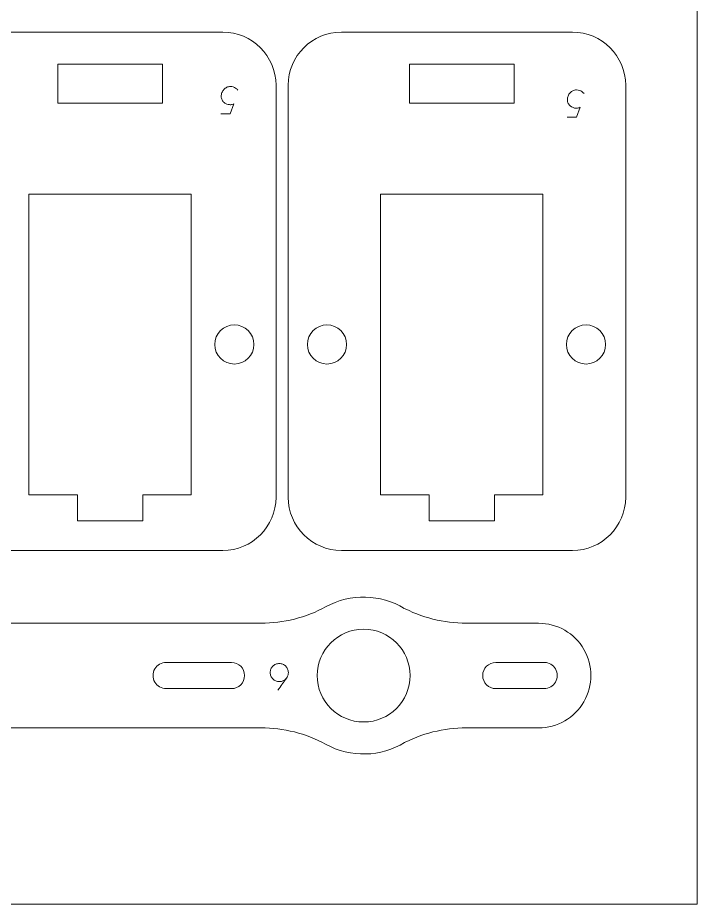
# Model space of a CAD drawing. Header units: millimetres. Extents: x 1 to 3601, y 1 to 1248.
# Drawn here: x 1232.5 to 1284.4, y 915.6 to 983.4 of the extents above; entities that cross this region are included whole.
import ezdxf

# ---------------------------------------------------------------- set-up
doc = ezdxf.new("R2010")
doc.units = ezdxf.units.MM
doc.layers.get('0').update_dxf_attribs({"lineweight": 5})
doc.layers.add('MARCATGE', color=1, linetype='Continuous', lineweight=5)
doc.layers.add('TALL 1', color=4, linetype='Continuous', lineweight=5)

msp = doc.modelspace()

# ---------------------------------------------------------------- linework, layer by layer
at = {"lineweight": 9}
msp.add_lwpolyline([(1284.418, 915.61), (1284.418, 1215.61), (1084.418, 1215.61), (1084.418, 915.61), (1284.418, 915.61)], close=True, dxfattribs=at)
for points, knots in [([(1226.419, 946.73), (1226.419, 946.73), (1226.419, 978.235), (1226.419, 978.235), (1226.419, 978.235), (1226.419, 980.472), (1228.25, 982.302), (1230.487, 982.302), (1230.487, 982.302), (1230.487, 982.302), (1248.15, 982.302), (1248.15, 982.302), (1248.15, 982.302), (1250.387, 982.302), (1252.218, 980.472), (1252.218, 978.235), (1252.218, 978.235), (1252.218, 978.235), (1252.218, 946.73), (1252.218, 946.73), (1252.218, 946.73), (1252.218, 944.493), (1250.387, 942.662), (1248.15, 942.662), (1248.15, 942.662), (1248.15, 942.662), (1230.487, 942.662), (1230.487, 942.662), (1230.487, 942.662), (1228.25, 942.662), (1226.419, 944.493), (1226.419, 946.73)], [0, 0, 0, 0, 0.111111, 0.111111, 0.111111, 0.111111, 0.222222, 0.222222, 0.222222, 0.222222, 0.333333, 0.333333, 0.333333, 0.333333, 0.444444, 0.444444, 0.444444, 0.444444, 0.555556, 0.555556, 0.555556, 0.555556, 0.666667, 0.666667, 0.666667, 0.666667, 0.777778, 0.777778, 0.777778, 0.777778, 1, 1, 1, 1]), ([(1253.148, 946.73), (1253.148, 946.73), (1253.148, 978.235), (1253.148, 978.235), (1253.148, 978.235), (1253.148, 980.472), (1254.978, 982.302), (1257.215, 982.302), (1257.215, 982.302), (1257.215, 982.302), (1274.879, 982.302), (1274.879, 982.302), (1274.879, 982.302), (1277.116, 982.302), (1278.946, 980.472), (1278.946, 978.235), (1278.946, 978.235), (1278.946, 978.235), (1278.946, 946.73), (1278.946, 946.73), (1278.946, 946.73), (1278.946, 944.493), (1277.116, 942.662), (1274.879, 942.662), (1274.879, 942.662), (1274.879, 942.662), (1257.215, 942.662), (1257.215, 942.662), (1257.215, 942.662), (1254.978, 942.662), (1253.148, 944.493), (1253.148, 946.73)], [0, 0, 0, 0, 0.111111, 0.111111, 0.111111, 0.111111, 0.222222, 0.222222, 0.222222, 0.222222, 0.333333, 0.333333, 0.333333, 0.333333, 0.444444, 0.444444, 0.444444, 0.444444, 0.555556, 0.555556, 0.555556, 0.555556, 0.666667, 0.666667, 0.666667, 0.666667, 0.777778, 0.777778, 0.777778, 0.777778, 1, 1, 1, 1]), ([(1261.822, 927.851), (1261.822, 927.851), (1262.045, 927.98), (1262.045, 927.98), (1262.045, 927.98), (1260.245, 926.881), (1257.942, 926.783), (1256.012, 927.851), (1256.012, 927.851), (1254.53, 928.671), (1252.764, 929.101), (1251.071, 929.101), (1251.071, 929.101), (1251.071, 929.101), (1223.718, 929.101), (1223.718, 929.101), (1223.718, 929.101), (1222.289, 929.101), (1220.968, 929.863), (1220.253, 931.101), (1220.253, 931.101), (1219.539, 932.338), (1219.539, 933.863), (1220.253, 935.101), (1220.253, 935.101), (1220.968, 936.338), (1222.289, 937.101), (1223.718, 937.101), (1223.718, 937.101), (1223.718, 937.101), (1251.071, 937.101), (1251.071, 937.101), (1251.071, 937.101), (1252.764, 937.101), (1254.53, 937.531), (1256.012, 938.351), (1256.012, 938.351), (1257.933, 939.414), (1260.224, 939.322), (1262.02, 938.237), (1262.02, 938.237), (1262.02, 938.237), (1261.822, 938.351), (1261.822, 938.351), (1261.822, 938.351), (1263.303, 937.531), (1265.069, 937.101), (1266.763, 937.101), (1266.763, 937.101), (1266.763, 937.101), (1272.29, 937.101), (1272.29, 937.101), (1272.29, 937.101), (1273.719, 937.101), (1275.04, 936.338), (1275.754, 935.101), (1275.754, 935.101), (1276.469, 933.863), (1276.469, 932.338), (1275.754, 931.101), (1275.754, 931.101), (1275.04, 929.863), (1273.719, 929.101), (1272.29, 929.101), (1272.29, 929.101), (1272.29, 929.101), (1266.763, 929.101), (1266.763, 929.101), (1266.763, 929.101), (1265.069, 929.101), (1263.303, 928.671), (1261.822, 927.851)], [0, 0, 0, 0, 0.052632, 0.052632, 0.052632, 0.052632, 0.105263, 0.105263, 0.105263, 0.105263, 0.157895, 0.157895, 0.157895, 0.157895, 0.210526, 0.210526, 0.210526, 0.210526, 0.263158, 0.263158, 0.263158, 0.263158, 0.315789, 0.315789, 0.315789, 0.315789, 0.368421, 0.368421, 0.368421, 0.368421, 0.421053, 0.421053, 0.421053, 0.421053, 0.473684, 0.473684, 0.473684, 0.473684, 0.526316, 0.526316, 0.526316, 0.526316, 0.578947, 0.578947, 0.578947, 0.578947, 0.631579, 0.631579, 0.631579, 0.631579, 0.684211, 0.684211, 0.684211, 0.684211, 0.736842, 0.736842, 0.736842, 0.736842, 0.789474, 0.789474, 0.789474, 0.789474, 0.842105, 0.842105, 0.842105, 0.842105, 0.894737, 0.894737, 0.894737, 0.894737, 1, 1, 1, 1])]:
    msp.add_open_spline(points, degree=3, knots=knots, dxfattribs=at)
at = {"layer": 'MARCATGE', "lineweight": 9}
for points, knots in [([(1249.307, 977.869), (1249.296, 977.883), (1249.275, 977.904), (1249.245, 977.933), (1249.245, 977.933), (1249.215, 977.962), (1249.176, 977.992), (1249.128, 978.023), (1249.128, 978.023), (1249.08, 978.054), (1249.022, 978.082), (1248.955, 978.107), (1248.955, 978.107), (1248.887, 978.131), (1248.808, 978.144), (1248.718, 978.146), (1248.718, 978.146), (1248.627, 978.146), (1248.541, 978.126), (1248.459, 978.087), (1248.459, 978.087), (1248.378, 978.047), (1248.305, 977.993), (1248.241, 977.923), (1248.241, 977.923), (1248.177, 977.853), (1248.126, 977.772), (1248.088, 977.68), (1248.088, 977.68), (1248.051, 977.588), (1248.032, 977.49), (1248.032, 977.387), (1248.032, 977.387), (1248.032, 977.283), (1248.054, 977.192), (1248.098, 977.113), (1248.098, 977.113), (1248.142, 977.034), (1248.196, 976.968), (1248.26, 976.914), (1248.26, 976.914), (1248.324, 976.86), (1248.392, 976.82), (1248.464, 976.794), (1248.464, 976.794), (1248.535, 976.768), (1248.598, 976.755), (1248.653, 976.755), (1248.653, 976.755), (1248.687, 976.749), (1248.722, 976.748), (1248.76, 976.752), (1248.76, 976.752), (1248.792, 976.756), (1248.83, 976.762), (1248.873, 976.772), (1248.873, 976.772), (1248.916, 976.781), (1248.96, 976.796), (1249.005, 976.817), (1249.005, 976.817), (1249.005, 976.817), (1248.723, 976.066), (1248.723, 976.066), (1248.723, 976.066), (1248.723, 976.066), (1248.012, 976.066), (1248.012, 976.066), (1248.012, 976.066), (1248.012, 976.066), (1248.723, 976.066), (1248.723, 976.066), (1248.723, 976.066), (1248.723, 976.066), (1249.005, 976.817), (1249.005, 976.817), (1249.005, 976.817), (1248.96, 976.796), (1248.916, 976.781), (1248.873, 976.772), (1248.873, 976.772), (1248.83, 976.762), (1248.792, 976.756), (1248.76, 976.752), (1248.76, 976.752), (1248.722, 976.748), (1248.687, 976.749), (1248.653, 976.755), (1248.653, 976.755), (1248.598, 976.755), (1248.535, 976.768), (1248.464, 976.794), (1248.464, 976.794), (1248.392, 976.82), (1248.324, 976.86), (1248.26, 976.914), (1248.26, 976.914), (1248.196, 976.968), (1248.142, 977.034), (1248.098, 977.113), (1248.098, 977.113), (1248.054, 977.192), (1248.032, 977.283), (1248.032, 977.387), (1248.032, 977.387), (1248.032, 977.49), (1248.051, 977.588), (1248.088, 977.68), (1248.088, 977.68), (1248.126, 977.772), (1248.177, 977.853), (1248.241, 977.923), (1248.241, 977.923), (1248.305, 977.993), (1248.378, 978.047), (1248.459, 978.087), (1248.459, 978.087), (1248.541, 978.126), (1248.627, 978.146), (1248.718, 978.146), (1248.718, 978.146), (1248.808, 978.144), (1248.887, 978.131), (1248.955, 978.107), (1248.955, 978.107), (1249.022, 978.082), (1249.08, 978.054), (1249.128, 978.023), (1249.128, 978.023), (1249.176, 977.992), (1249.215, 977.962), (1249.245, 977.933), (1249.245, 977.933), (1249.275, 977.904), (1249.296, 977.883), (1249.307, 977.869)], [0, 0, 0, 0, 0.028571, 0.028571, 0.028571, 0.028571, 0.057143, 0.057143, 0.057143, 0.057143, 0.085714, 0.085714, 0.085714, 0.085714, 0.114286, 0.114286, 0.114286, 0.114286, 0.142857, 0.142857, 0.142857, 0.142857, 0.171429, 0.171429, 0.171429, 0.171429, 0.2, 0.2, 0.2, 0.2, 0.228571, 0.228571, 0.228571, 0.228571, 0.257143, 0.257143, 0.257143, 0.257143, 0.285714, 0.285714, 0.285714, 0.285714, 0.314286, 0.314286, 0.314286, 0.314286, 0.342857, 0.342857, 0.342857, 0.342857, 0.371429, 0.371429, 0.371429, 0.371429, 0.4, 0.4, 0.4, 0.4, 0.428571, 0.428571, 0.428571, 0.428571, 0.457143, 0.457143, 0.457143, 0.457143, 0.485714, 0.485714, 0.485714, 0.485714, 0.514286, 0.514286, 0.514286, 0.514286, 0.542857, 0.542857, 0.542857, 0.542857, 0.571429, 0.571429, 0.571429, 0.571429, 0.6, 0.6, 0.6, 0.6, 0.628571, 0.628571, 0.628571, 0.628571, 0.657143, 0.657143, 0.657143, 0.657143, 0.685714, 0.685714, 0.685714, 0.685714, 0.714286, 0.714286, 0.714286, 0.714286, 0.742857, 0.742857, 0.742857, 0.742857, 0.771429, 0.771429, 0.771429, 0.771429, 0.8, 0.8, 0.8, 0.8, 0.828571, 0.828571, 0.828571, 0.828571, 0.857143, 0.857143, 0.857143, 0.857143, 0.885714, 0.885714, 0.885714, 0.885714, 0.914286, 0.914286, 0.914286, 0.914286, 0.942857, 0.942857, 0.942857, 0.942857, 1, 1, 1, 1]), ([(1275.766, 977.605), (1275.754, 977.618), (1275.734, 977.639), (1275.704, 977.668), (1275.704, 977.668), (1275.674, 977.697), (1275.635, 977.728), (1275.587, 977.759), (1275.587, 977.759), (1275.539, 977.79), (1275.481, 977.817), (1275.413, 977.842), (1275.413, 977.842), (1275.345, 977.866), (1275.266, 977.879), (1275.176, 977.881), (1275.176, 977.881), (1275.086, 977.881), (1275, 977.862), (1274.918, 977.822), (1274.918, 977.822), (1274.836, 977.783), (1274.763, 977.728), (1274.699, 977.658), (1274.699, 977.658), (1274.635, 977.589), (1274.584, 977.508), (1274.547, 977.416), (1274.547, 977.416), (1274.509, 977.323), (1274.49, 977.226), (1274.49, 977.122), (1274.49, 977.122), (1274.49, 977.019), (1274.512, 976.927), (1274.556, 976.849), (1274.556, 976.849), (1274.601, 976.769), (1274.655, 976.703), (1274.719, 976.649), (1274.719, 976.649), (1274.783, 976.596), (1274.85, 976.556), (1274.922, 976.529), (1274.922, 976.529), (1274.993, 976.503), (1275.056, 976.49), (1275.111, 976.49), (1275.111, 976.49), (1275.145, 976.484), (1275.181, 976.483), (1275.218, 976.487), (1275.218, 976.487), (1275.25, 976.491), (1275.288, 976.498), (1275.331, 976.507), (1275.331, 976.507), (1275.374, 976.516), (1275.419, 976.531), (1275.464, 976.552), (1275.464, 976.552), (1275.464, 976.552), (1275.182, 975.801), (1275.182, 975.801), (1275.182, 975.801), (1275.182, 975.801), (1274.47, 975.801), (1274.47, 975.801), (1274.47, 975.801), (1274.47, 975.801), (1275.182, 975.801), (1275.182, 975.801), (1275.182, 975.801), (1275.182, 975.801), (1275.464, 976.552), (1275.464, 976.552), (1275.464, 976.552), (1275.419, 976.531), (1275.374, 976.516), (1275.331, 976.507), (1275.331, 976.507), (1275.288, 976.498), (1275.25, 976.491), (1275.218, 976.487), (1275.218, 976.487), (1275.181, 976.483), (1275.145, 976.484), (1275.111, 976.49), (1275.111, 976.49), (1275.056, 976.49), (1274.993, 976.503), (1274.922, 976.529), (1274.922, 976.529), (1274.85, 976.556), (1274.783, 976.596), (1274.719, 976.649), (1274.719, 976.649), (1274.655, 976.703), (1274.601, 976.769), (1274.556, 976.849), (1274.556, 976.849), (1274.512, 976.927), (1274.49, 977.019), (1274.49, 977.122), (1274.49, 977.122), (1274.49, 977.226), (1274.509, 977.323), (1274.547, 977.416), (1274.547, 977.416), (1274.584, 977.508), (1274.635, 977.589), (1274.699, 977.658), (1274.699, 977.658), (1274.763, 977.728), (1274.836, 977.783), (1274.918, 977.822), (1274.918, 977.822), (1275, 977.862), (1275.086, 977.881), (1275.176, 977.881), (1275.176, 977.881), (1275.266, 977.879), (1275.345, 977.866), (1275.413, 977.842), (1275.413, 977.842), (1275.481, 977.817), (1275.539, 977.79), (1275.587, 977.759), (1275.587, 977.759), (1275.635, 977.728), (1275.674, 977.697), (1275.704, 977.668), (1275.704, 977.668), (1275.734, 977.639), (1275.754, 977.618), (1275.766, 977.605)], [0, 0, 0, 0, 0.028571, 0.028571, 0.028571, 0.028571, 0.057143, 0.057143, 0.057143, 0.057143, 0.085714, 0.085714, 0.085714, 0.085714, 0.114286, 0.114286, 0.114286, 0.114286, 0.142857, 0.142857, 0.142857, 0.142857, 0.171429, 0.171429, 0.171429, 0.171429, 0.2, 0.2, 0.2, 0.2, 0.228571, 0.228571, 0.228571, 0.228571, 0.257143, 0.257143, 0.257143, 0.257143, 0.285714, 0.285714, 0.285714, 0.285714, 0.314286, 0.314286, 0.314286, 0.314286, 0.342857, 0.342857, 0.342857, 0.342857, 0.371429, 0.371429, 0.371429, 0.371429, 0.4, 0.4, 0.4, 0.4, 0.428571, 0.428571, 0.428571, 0.428571, 0.457143, 0.457143, 0.457143, 0.457143, 0.485714, 0.485714, 0.485714, 0.485714, 0.514286, 0.514286, 0.514286, 0.514286, 0.542857, 0.542857, 0.542857, 0.542857, 0.571429, 0.571429, 0.571429, 0.571429, 0.6, 0.6, 0.6, 0.6, 0.628571, 0.628571, 0.628571, 0.628571, 0.657143, 0.657143, 0.657143, 0.657143, 0.685714, 0.685714, 0.685714, 0.685714, 0.714286, 0.714286, 0.714286, 0.714286, 0.742857, 0.742857, 0.742857, 0.742857, 0.771429, 0.771429, 0.771429, 0.771429, 0.8, 0.8, 0.8, 0.8, 0.828571, 0.828571, 0.828571, 0.828571, 0.857143, 0.857143, 0.857143, 0.857143, 0.885714, 0.885714, 0.885714, 0.885714, 0.914286, 0.914286, 0.914286, 0.914286, 0.942857, 0.942857, 0.942857, 0.942857, 1, 1, 1, 1]), ([(1252.362, 931.979), (1252.483, 932.147), (1252.592, 932.299), (1252.69, 932.436), (1252.69, 932.436), (1252.731, 932.495), (1252.773, 932.553), (1252.814, 932.611), (1252.814, 932.611), (1252.855, 932.67), (1252.894, 932.723), (1252.928, 932.772), (1252.928, 932.772), (1252.963, 932.821), (1252.993, 932.863), (1253.017, 932.898), (1253.017, 932.898), (1253.042, 932.933), (1253.058, 932.957), (1253.065, 932.97), (1253.065, 932.97), (1253.129, 933.081), (1253.161, 933.2), (1253.161, 933.328), (1253.161, 933.328), (1253.161, 933.424), (1253.143, 933.514), (1253.106, 933.598), (1253.106, 933.598), (1253.069, 933.681), (1253.02, 933.755), (1252.958, 933.818), (1252.958, 933.818), (1252.896, 933.881), (1252.823, 933.931), (1252.739, 933.967), (1252.739, 933.967), (1252.656, 934.004), (1252.566, 934.022), (1252.47, 934.022), (1252.47, 934.022), (1252.374, 934.022), (1252.283, 934.004), (1252.199, 933.967), (1252.199, 933.967), (1252.114, 933.931), (1252.04, 933.881), (1251.977, 933.818), (1251.977, 933.818), (1251.914, 933.755), (1251.864, 933.681), (1251.828, 933.598), (1251.828, 933.598), (1251.791, 933.514), (1251.773, 933.424), (1251.773, 933.328), (1251.773, 933.328), (1251.773, 933.232), (1251.791, 933.142), (1251.828, 933.059), (1251.828, 933.059), (1251.864, 932.975), (1251.914, 932.902), (1251.977, 932.839), (1251.977, 932.839), (1252.04, 932.776), (1252.114, 932.726), (1252.199, 932.689), (1252.199, 932.689), (1252.283, 932.652), (1252.374, 932.634), (1252.47, 932.634), (1252.47, 932.634), (1252.594, 932.634), (1252.709, 932.665), (1252.815, 932.727), (1252.815, 932.727), (1252.922, 932.789), (1253.005, 932.87), (1253.065, 932.97), (1253.065, 932.97), (1253.005, 932.87), (1252.922, 932.789), (1252.815, 932.727), (1252.815, 932.727), (1252.709, 932.665), (1252.594, 932.634), (1252.47, 932.634), (1252.47, 932.634), (1252.374, 932.634), (1252.283, 932.652), (1252.199, 932.689), (1252.199, 932.689), (1252.114, 932.726), (1252.04, 932.776), (1251.977, 932.839), (1251.977, 932.839), (1251.914, 932.902), (1251.864, 932.975), (1251.828, 933.059), (1251.828, 933.059), (1251.791, 933.142), (1251.773, 933.232), (1251.773, 933.328), (1251.773, 933.328), (1251.773, 933.424), (1251.791, 933.514), (1251.828, 933.598), (1251.828, 933.598), (1251.864, 933.681), (1251.914, 933.755), (1251.977, 933.818), (1251.977, 933.818), (1252.04, 933.881), (1252.114, 933.931), (1252.199, 933.967), (1252.199, 933.967), (1252.283, 934.004), (1252.374, 934.022), (1252.47, 934.022), (1252.47, 934.022), (1252.566, 934.022), (1252.656, 934.004), (1252.739, 933.967), (1252.739, 933.967), (1252.823, 933.931), (1252.896, 933.881), (1252.958, 933.818), (1252.958, 933.818), (1253.02, 933.755), (1253.069, 933.681), (1253.106, 933.598), (1253.106, 933.598), (1253.143, 933.514), (1253.161, 933.424), (1253.161, 933.328), (1253.161, 933.328), (1253.161, 933.2), (1253.129, 933.081), (1253.065, 932.97), (1253.065, 932.97), (1253.058, 932.957), (1253.042, 932.933), (1253.017, 932.898), (1253.017, 932.898), (1252.993, 932.863), (1252.963, 932.821), (1252.928, 932.772), (1252.928, 932.772), (1252.894, 932.723), (1252.855, 932.67), (1252.814, 932.611), (1252.814, 932.611), (1252.773, 932.553), (1252.731, 932.495), (1252.69, 932.436), (1252.69, 932.436), (1252.592, 932.299), (1252.483, 932.147), (1252.362, 931.979)], [0, 0, 0, 0, 0.02439, 0.02439, 0.02439, 0.02439, 0.04878, 0.04878, 0.04878, 0.04878, 0.073171, 0.073171, 0.073171, 0.073171, 0.097561, 0.097561, 0.097561, 0.097561, 0.121951, 0.121951, 0.121951, 0.121951, 0.146341, 0.146341, 0.146341, 0.146341, 0.170732, 0.170732, 0.170732, 0.170732, 0.195122, 0.195122, 0.195122, 0.195122, 0.219512, 0.219512, 0.219512, 0.219512, 0.243902, 0.243902, 0.243902, 0.243902, 0.268293, 0.268293, 0.268293, 0.268293, 0.292683, 0.292683, 0.292683, 0.292683, 0.317073, 0.317073, 0.317073, 0.317073, 0.341463, 0.341463, 0.341463, 0.341463, 0.365854, 0.365854, 0.365854, 0.365854, 0.390244, 0.390244, 0.390244, 0.390244, 0.414634, 0.414634, 0.414634, 0.414634, 0.439024, 0.439024, 0.439024, 0.439024, 0.463415, 0.463415, 0.463415, 0.463415, 0.487805, 0.487805, 0.487805, 0.487805, 0.512195, 0.512195, 0.512195, 0.512195, 0.536585, 0.536585, 0.536585, 0.536585, 0.560976, 0.560976, 0.560976, 0.560976, 0.585366, 0.585366, 0.585366, 0.585366, 0.609756, 0.609756, 0.609756, 0.609756, 0.634146, 0.634146, 0.634146, 0.634146, 0.658537, 0.658537, 0.658537, 0.658537, 0.682927, 0.682927, 0.682927, 0.682927, 0.707317, 0.707317, 0.707317, 0.707317, 0.731707, 0.731707, 0.731707, 0.731707, 0.756098, 0.756098, 0.756098, 0.756098, 0.780488, 0.780488, 0.780488, 0.780488, 0.804878, 0.804878, 0.804878, 0.804878, 0.829268, 0.829268, 0.829268, 0.829268, 0.853659, 0.853659, 0.853659, 0.853659, 0.878049, 0.878049, 0.878049, 0.878049, 0.902439, 0.902439, 0.902439, 0.902439, 0.926829, 0.926829, 0.926829, 0.926829, 0.95122, 0.95122, 0.95122, 0.95122, 1, 1, 1, 1])]:
    msp.add_open_spline(points, degree=3, knots=knots, dxfattribs=at)
at = {"layer": 'TALL 1', "lineweight": 9}
for points, knots in [([(1235.535, 976.857), (1235.535, 976.857), (1235.535, 979.857), (1235.535, 979.857), (1235.535, 979.857), (1235.535, 979.857), (1243.535, 979.857), (1243.535, 979.857), (1243.535, 979.857), (1243.535, 979.857), (1243.535, 976.857), (1243.535, 976.857), (1243.535, 976.857), (1243.535, 976.857), (1235.535, 976.857), (1235.535, 976.857)], [0, 0, 0, 0, 0.2, 0.2, 0.2, 0.2, 0.4, 0.4, 0.4, 0.4, 0.6, 0.6, 0.6, 0.6, 1, 1, 1, 1]), ([(1262.414, 976.857), (1262.414, 976.857), (1262.414, 979.857), (1262.414, 979.857), (1262.414, 979.857), (1262.414, 979.857), (1270.414, 979.857), (1270.414, 979.857), (1270.414, 979.857), (1270.414, 979.857), (1270.414, 976.857), (1270.414, 976.857), (1270.414, 976.857), (1270.414, 976.857), (1262.414, 976.857), (1262.414, 976.857)], [0, 0, 0, 0, 0.2, 0.2, 0.2, 0.2, 0.4, 0.4, 0.4, 0.4, 0.6, 0.6, 0.6, 0.6, 1, 1, 1, 1]), ([(1233.335, 946.921), (1233.335, 946.921), (1233.335, 969.921), (1233.335, 969.921), (1233.335, 969.921), (1233.335, 969.921), (1245.735, 969.921), (1245.735, 969.921), (1245.735, 969.921), (1245.735, 969.921), (1245.735, 946.921), (1245.735, 946.921), (1245.735, 946.921), (1245.735, 946.921), (1242.035, 946.921), (1242.035, 946.921), (1242.035, 946.921), (1242.035, 946.921), (1242.035, 944.921), (1242.035, 944.921), (1242.035, 944.921), (1242.035, 944.921), (1237.035, 944.921), (1237.035, 944.921), (1237.035, 944.921), (1237.035, 944.921), (1237.035, 946.921), (1237.035, 946.921), (1237.035, 946.921), (1237.035, 946.921), (1233.335, 946.921), (1233.335, 946.921)], [0, 0, 0, 0, 0.111111, 0.111111, 0.111111, 0.111111, 0.222222, 0.222222, 0.222222, 0.222222, 0.333333, 0.333333, 0.333333, 0.333333, 0.444444, 0.444444, 0.444444, 0.444444, 0.555556, 0.555556, 0.555556, 0.555556, 0.666667, 0.666667, 0.666667, 0.666667, 0.777778, 0.777778, 0.777778, 0.777778, 1, 1, 1, 1]), ([(1260.214, 946.921), (1260.214, 946.921), (1260.214, 969.921), (1260.214, 969.921), (1260.214, 969.921), (1260.214, 969.921), (1272.614, 969.921), (1272.614, 969.921), (1272.614, 969.921), (1272.614, 969.921), (1272.614, 946.921), (1272.614, 946.921), (1272.614, 946.921), (1272.614, 946.921), (1268.914, 946.921), (1268.914, 946.921), (1268.914, 946.921), (1268.914, 946.921), (1268.914, 944.921), (1268.914, 944.921), (1268.914, 944.921), (1268.914, 944.921), (1263.914, 944.921), (1263.914, 944.921), (1263.914, 944.921), (1263.914, 944.921), (1263.914, 946.921), (1263.914, 946.921), (1263.914, 946.921), (1263.914, 946.921), (1260.214, 946.921), (1260.214, 946.921)], [0, 0, 0, 0, 0.111111, 0.111111, 0.111111, 0.111111, 0.222222, 0.222222, 0.222222, 0.222222, 0.333333, 0.333333, 0.333333, 0.333333, 0.444444, 0.444444, 0.444444, 0.444444, 0.555556, 0.555556, 0.555556, 0.555556, 0.666667, 0.666667, 0.666667, 0.666667, 0.777778, 0.777778, 0.777778, 0.777778, 1, 1, 1, 1]), ([(1249.035, 956.921), (1249.863, 956.921), (1250.535, 957.593), (1250.535, 958.421), (1250.535, 958.421), (1250.535, 959.25), (1249.863, 959.921), (1249.035, 959.921), (1249.035, 959.921), (1248.207, 959.921), (1247.535, 959.25), (1247.535, 958.421), (1247.535, 958.421), (1247.535, 957.593), (1248.207, 956.921), (1249.035, 956.921)], [0, 0, 0, 0, 0.2, 0.2, 0.2, 0.2, 0.4, 0.4, 0.4, 0.4, 0.6, 0.6, 0.6, 0.6, 1, 1, 1, 1]), ([(1256.114, 956.921), (1256.943, 956.921), (1257.614, 957.593), (1257.614, 958.421), (1257.614, 958.421), (1257.614, 959.25), (1256.943, 959.921), (1256.114, 959.921), (1256.114, 959.921), (1255.286, 959.921), (1254.614, 959.25), (1254.614, 958.421), (1254.614, 958.421), (1254.614, 957.593), (1255.286, 956.921), (1256.114, 956.921)], [0, 0, 0, 0, 0.2, 0.2, 0.2, 0.2, 0.4, 0.4, 0.4, 0.4, 0.6, 0.6, 0.6, 0.6, 1, 1, 1, 1]), ([(1275.914, 956.921), (1276.743, 956.921), (1277.414, 957.593), (1277.414, 958.421), (1277.414, 958.421), (1277.414, 959.25), (1276.743, 959.921), (1275.914, 959.921), (1275.914, 959.921), (1275.086, 959.921), (1274.414, 959.25), (1274.414, 958.421), (1274.414, 958.421), (1274.414, 957.593), (1275.086, 956.921), (1275.914, 956.921)], [0, 0, 0, 0, 0.2, 0.2, 0.2, 0.2, 0.4, 0.4, 0.4, 0.4, 0.6, 0.6, 0.6, 0.6, 1, 1, 1, 1]), ([(1262.467, 933.101), (1262.467, 935.061), (1260.877, 936.651), (1258.917, 936.651), (1258.917, 936.651), (1256.956, 936.651), (1255.367, 935.061), (1255.367, 933.101), (1255.367, 933.101), (1255.367, 931.14), (1256.956, 929.551), (1258.917, 929.551), (1258.917, 929.551), (1260.877, 929.551), (1262.467, 931.14), (1262.467, 933.101)], [0, 0, 0, 0, 0.2, 0.2, 0.2, 0.2, 0.4, 0.4, 0.4, 0.4, 0.6, 0.6, 0.6, 0.6, 1, 1, 1, 1]), ([(1248.817, 934.101), (1248.817, 934.101), (1243.817, 934.101), (1243.817, 934.101), (1243.817, 934.101), (1243.46, 934.101), (1243.129, 933.91), (1242.951, 933.601), (1242.951, 933.601), (1242.772, 933.291), (1242.772, 932.91), (1242.951, 932.601), (1242.951, 932.601), (1243.129, 932.291), (1243.46, 932.101), (1243.817, 932.101), (1243.817, 932.101), (1243.817, 932.101), (1248.817, 932.101), (1248.817, 932.101), (1248.817, 932.101), (1249.369, 932.101), (1249.817, 932.549), (1249.817, 933.101), (1249.817, 933.101), (1249.817, 933.653), (1249.369, 934.101), (1248.817, 934.101)], [0, 0, 0, 0, 0.125, 0.125, 0.125, 0.125, 0.25, 0.25, 0.25, 0.25, 0.375, 0.375, 0.375, 0.375, 0.5, 0.5, 0.5, 0.5, 0.625, 0.625, 0.625, 0.625, 0.75, 0.75, 0.75, 0.75, 1, 1, 1, 1]), ([(1272.898, 934.101), (1272.898, 934.101), (1272.717, 934.101), (1272.717, 934.101), (1272.717, 934.101), (1273.074, 934.101), (1273.404, 933.91), (1273.583, 933.601), (1273.583, 933.601), (1273.761, 933.291), (1273.761, 932.91), (1273.583, 932.601), (1273.583, 932.601), (1273.404, 932.291), (1273.074, 932.101), (1272.717, 932.101), (1272.717, 932.101), (1272.717, 932.101), (1269.017, 932.101), (1269.017, 932.101), (1269.017, 932.101), (1268.465, 932.101), (1268.017, 932.549), (1268.017, 933.101), (1268.017, 933.101), (1268.017, 933.653), (1268.465, 934.101), (1269.017, 934.101), (1269.017, 934.101), (1269.017, 934.101), (1272.898, 934.101), (1272.898, 934.101)], [0, 0, 0, 0, 0.111111, 0.111111, 0.111111, 0.111111, 0.222222, 0.222222, 0.222222, 0.222222, 0.333333, 0.333333, 0.333333, 0.333333, 0.444444, 0.444444, 0.444444, 0.444444, 0.555556, 0.555556, 0.555556, 0.555556, 0.666667, 0.666667, 0.666667, 0.666667, 0.777778, 0.777778, 0.777778, 0.777778, 1, 1, 1, 1])]:
    msp.add_open_spline(points, degree=3, knots=knots, dxfattribs=at)

doc.saveas('drawing.dxf')
